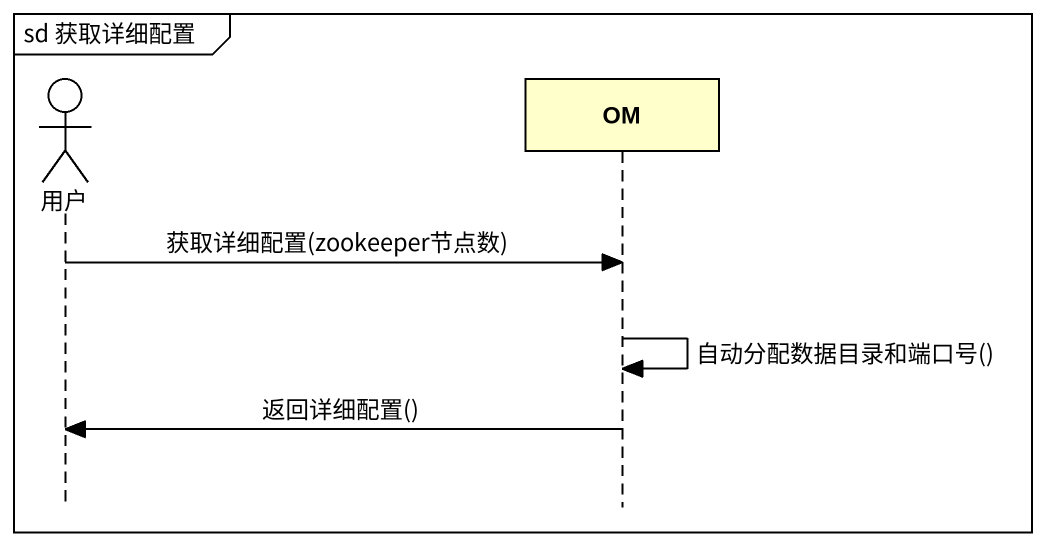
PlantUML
@startuml
mainframe sd 获取详细配置
hide footbox
actor 用户
participant OM

用户 -> OM : 获取详细配置(zookeeper节点数)
OM -> OM : 自动分配数据目录和端口号()
OM -> 用户 : 返回详细配置()
@enduml
